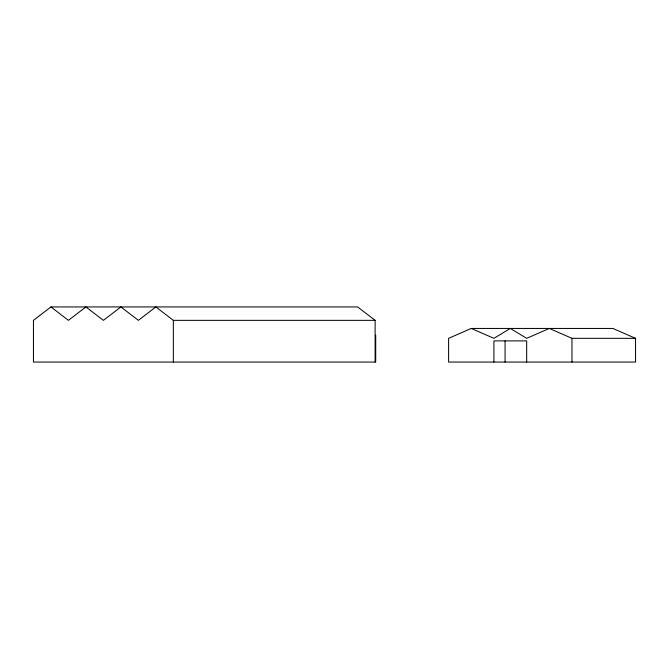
<?xml version="1.0" encoding="UTF-8"?>
<svg xmlns="http://www.w3.org/2000/svg" width="669" height="669" viewBox="0 0 669 669"><rect width="100%" height="100%" fill="white"/><g stroke="black" fill="none" stroke-linecap="round" stroke-linejoin="round"><path stroke-width="1" d="M375.125 362.063L375.125 320.351L357.639 306.937L50.936 306.937L33.45 320.351L33.45 362.063L375.702 362.063L375.702 335.136M471.26 328.446L448.606 338.33L448.606 362.063L635.55 362.063L635.55 338.33L612.896 328.446L471.26 328.446L493.914 338.33L510.296 328.446L526.679 338.33L549.324 328.446L571.978 338.33L635.55 338.33M50.936 306.937L68.422 320.351L85.908 306.937L103.402 320.351L120.888 306.937L138.374 320.351L155.86 306.937L173.346 320.351L375.125 320.351M571.978 338.33L571.978 362.063M526.679 362.063L526.679 340.889L493.914 340.889L493.914 362.063M505.078 340.889L505.078 362.063M173.346 320.351L173.346 362.063"/></g></svg>
